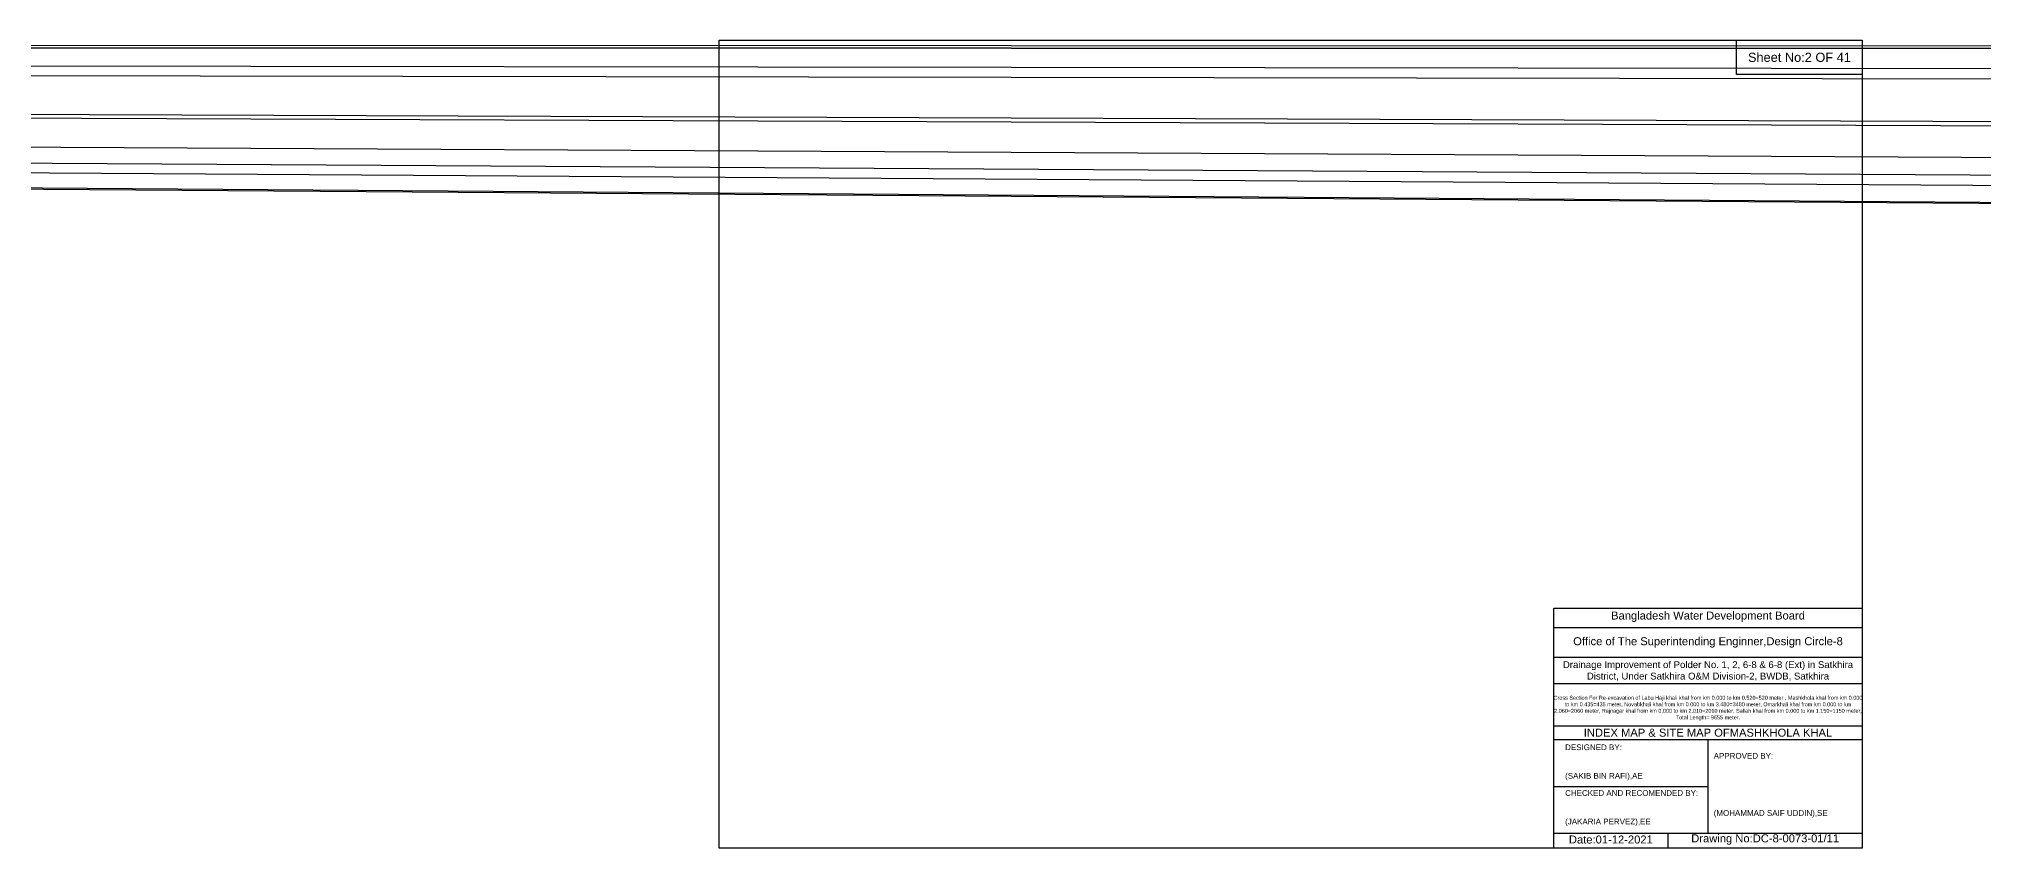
# Model space of a CAD drawing. Header units: inches. Extents: x 0 to 506000, y -4242 to 7.
# Drawn here: x 106428 to 116634, y -4242 to 7 of the extents above; entities that cross this region are included whole.
import ezdxf

# ---------------------------------------------------------------- set-up
doc = ezdxf.new("R2010")
doc.units = ezdxf.units.IN
doc.header["$LTSCALE"] = 7
doc.header["$MEASUREMENT"] = 0
doc.layers.add('Cross Section Labels', color=7, linetype='Continuous', lineweight=9)
doc.styles.get("Standard").update_dxf_attribs({"font": 'arial.ttf'})
doc.dimstyles.get("Standard").update_dxf_attribs({"dimtxt": 0.18, "dimasz": 0.18, "dimexe": 0.18, "dimexo": 0.0625, "dimgap": 0.09, "dimtad": 0, "dimtih": 1, "dimtoh": 1, "dimdec": 4, "dimzin": 0, "dimdsep": 46, "dimtxsty": 'Standard', "dimcen": 0.09, "dimadec": 0, "dimazin": 0, "dimtfac": 1, "dimtdec": 4, "dimtofl": 0, "dimtmove": 0, "dimatfit": 3, "dimfxl": 1, "dimtolj": 1, "dimtzin": 0, "dimarcsym": 0})

msp = doc.modelspace()

# ---------------------------------------------------------------- linework, layer by layer
for points in [[(110000, 0), (116000, 0), (116000, -4242), (110000, -4242)], [(115340, 0), (116000, 0), (116000, -180), (115340, -180)]]:
    msp.add_lwpolyline(points, close=True)
for points in [[(114380, -4242), (114380, -2982), (116000, -2982)], [(114380, -3084), (116000, -3084)], [(114380, -3240), (116000, -3240)], [(114380, -3378), (116000, -3378)], [(114380, -3600), (116000, -3600)], [(114380, -3672), (116000, -3672)], [(115190, -3672), (115190, -4164)], [(114380, -3918), (115190, -3918)], [(114380, -4164), (116000, -4164)], [(114980, -4164), (114980, -4242)]]:
    msp.add_lwpolyline(points)

# ---------------------------------------------------------------- texts
at = {"attachment_point": 5}
for s, insert, char_height in [('Sheet No:2 OF 41', (115670, -90), 48), ('Bangladesh Water Development Board', (115190, -3027), 42), ('Office of The Superintending Enginner,Design Circle-8', (115190, -3162), 42)]:
    msp.add_mtext(s, dxfattribs=dict(at, insert=insert, char_height=char_height))
for s, insert, char_height, width, attachment_point in [('Drainage Improvement of Polder No. 1, 2, 6-8 & 6-8 (Ext) in Satkhira District, Under Satkhira O&M Division-2, BWDB, Satkhira', (115190, -3312), 36, 1680, 5), ('Cross Section For Re-excavation of Labu Haji khali khal from km 0.000 to km 0.520=520 meter , Mashkhola khal from km 0.000 to km 0.435=435 meter, Novabkhali khal from km 0.000 to km 3.480=3480 meter, Omarkhali khal from km 0.000 to km 2.060=2060 meter, Rajnagar khal from km 0.000 to km 2.010=2010 meter, Sallah khal from km 0.000 to km 1.150=1150 meter, Total Length= 9655 meter. ', (115190, -3507), 20.561, 1620, 5), ('INDEX MAP & SITE MAP OFMASHKHOLA KHAL', (115190, -3636), 42, 1680, 5), ('DESIGNED BY:^J^J^J(SAKIB BIN RAFI),AE', (114440, -3792), 30, 840, 4), ('APPROVED BY:^J^J^J^J^J^J(MOHAMMAD SAIF UDDIN),SE', (115220, -3912), 30, 840, 4), ('CHECKED AND RECOMENDED BY:^J^J^J(JAKARIA PERVEZ),EE', (114440, -4032), 30, 840, 4), ('Date:01-12-2021', (114680, -4197), 42, 840, 5), ('Drawing No:DC-8-0073-01/11', (115490, -4197), 42, 1320, 5)]:
    msp.add_mtext(s, dxfattribs=dict(insert=insert, char_height=char_height, width=width, attachment_point=attachment_point))

# ---------------------------------------------------------------- leaders
at = {"layer": 'Cross Section Labels', "annotation_type": 0, "has_hookline": 1, "hookline_direction": 0, "text_width": 497}
for points in [[(0, 0), (242808, -1783), (242988, -1783)], [(0, 0), (262714, -1592), (262894, -1592)], [(0, 0), (272532, -347), (272712, -347)], [(0, 0), (273030, -1989), (273210, -1989)], [(0, 0), (283272, -1851), (283452, -1851)], [(0, 0), (292196, -508), (292286, -114), (292330, -114)], [(0, 0), (323900, -1706), (324080, -1706)], [(0, 0), (403262, -146), (403442, -146)], [(0, 0), (413300, -154), (413480, -154)], [(0, 0), (412980, -1586), (413160, -1586)], [(0, 0), (443222, -1617), (443402, -1617)], [(0, 0), (452718, -111), (452897, -111)]]:
    msp.add_leader(points, dimstyle='Standard', override={"dimasz": 43.2}, dxfattribs=at)

doc.saveas('drawing.dxf')
